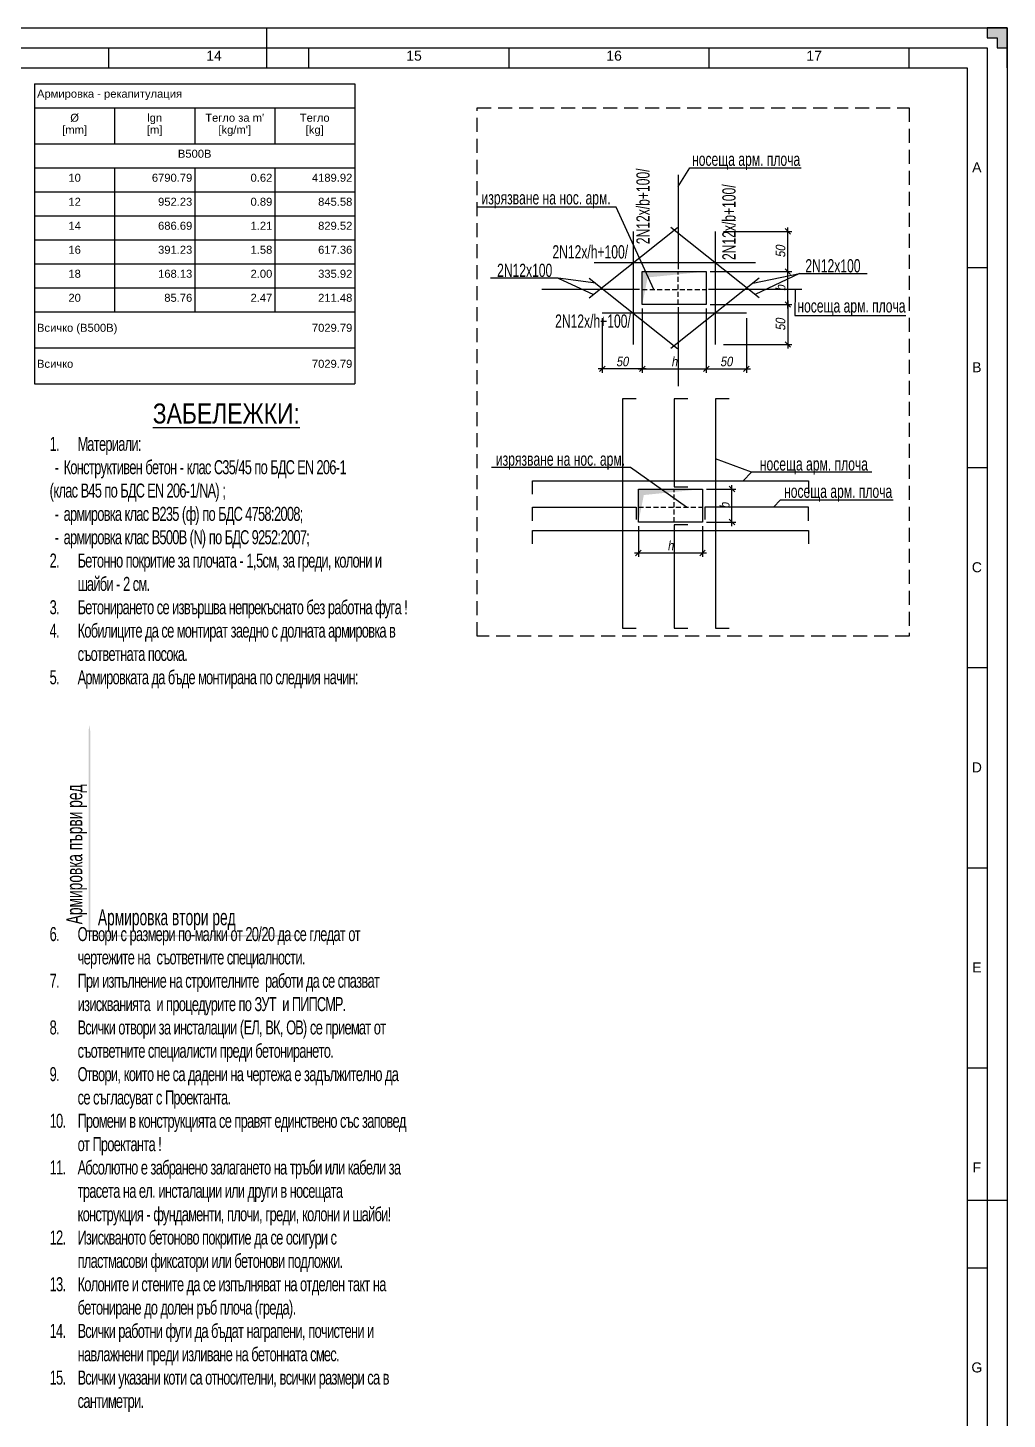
# Model space of a CAD drawing. Header units: millimetres. Extents: x 15565 to 20040, y -491 to 2778.
# Drawn here: x 18817 to 20040, y 740 to 2479 of the extents above; entities that cross this region are included whole.
import ezdxf
from ezdxf.enums import TextEntityAlignment as Align

# ---------------------------------------------------------------- set-up
doc = ezdxf.new("R2010")
doc.units = ezdxf.units.MM
doc.header["$PDMODE"] = 35
doc.linetypes.add('HIDDEN', pattern=[0.375, 0.25, -0.125])
doc.linetypes.add('HIDDEN2', pattern=[0.1875, 0.125, -0.0625])
doc.layers.get('Defpoints').update_dxf_attribs({"color": 6})
for name, color, linetype in [('arm', 5, 'Continuous'), ('C_DA_Y', 41, 'Continuous'), ('C_hatch', 41, 'Continuous'), ('C_kota_koloni', 41, 'Continuous'), ('C_otvori', 141, 'Continuous'), ('C_TXT_shaibi', 2, 'Continuous'), ('Com_Label', 9, 'Continuous'), ('GA_Y', 41, 'Continuous'), ('ramka_1', 136, 'Continuous'), ('raz_dim', 41, 'Continuous'), ('ZABEL', 2, 'Continuous')]:
    doc.layers.add(name, color=color, linetype=linetype)
doc.styles.add('A4TS14', font='arial.ttf', dxfattribs={"height": 10})
doc.styles.add('A4TS20', font='arial.ttf', dxfattribs={"height": 10})
doc.styles.add('A4TS21', font='arial.ttf', dxfattribs={"height": 10})
doc.styles.add('Arial', font='arial.ttf')
doc.styles.get("Standard").update_dxf_attribs({"font": 'ARIALN.TTF'})
doc.styles.add('text', font='ARIALN.TTF', dxfattribs={"oblique": 10})
doc.dimstyles.new('S&P', dxfattribs={"dimtxt": 12, "dimasz": 7, "dimexe": 5, "dimexo": 5, "dimgap": 3, "dimtad": 1, "dimdec": 1, "dimrnd": 0.5, "dimzin": 9, "dimtxsty": 'text', "dimblk": 'OBLIQUE', "dimcen": -2.5, "dimdle": 5, "dimclrd": 256, "dimclre": 256, "dimclrt": 21, "dimadec": 0, "dimazin": 0, "dimtfac": 1, "dimtdec": 1, "dimtix": 1, "dimtmove": 2, "dimatfit": 3, "dimldrblk": 'DOT', "dimfxl": 1, "dimlwd": -1, "dimlwe": -1, "dimarcsym": 0})

# ---------------------------------------------------------------- blocks, each defined once
blk = doc.blocks.new('_Oblique')
at = {"color": 0, "linetype": 'ByBlock', "lineweight": -2}
blk.add_line((-0.5, -0.5), (0.5, 0.5), dxfattribs=at)
blk = doc.blocks.new('*D227')
at = {"layer": 'C_DA_Y', "transparency": 16777216}
for p, q in [((19584.5, 2127.9), (19584.5, 2047.5)), ((19664.5, 2127.9), (19664.5, 2047.5)), ((19579.5, 2052.5), (19669.5, 2052.5))]:
    blk.add_line(p, q, dxfattribs=at)
at = {"layer": 'Defpoints', "color": 0, "transparency": 16777216}
for p in [(19584.5, 2132.9), (19664.5, 2132.9), (19664.5, 2052.5)]:
    blk.add_point(p, dxfattribs=at)
at = {"layer": 'C_DA_Y', "transparency": 16777216, "xscale": 7, "yscale": 7, "zscale": 7, "rotation": 180}
blk.add_blockref('_Oblique', (19584.5, 2052.5), dxfattribs=at)
at = {"layer": 'C_DA_Y', "transparency": 16777216, "xscale": 7, "yscale": 7, "zscale": 7}
blk.add_blockref('_Oblique', (19664.5, 2052.5), dxfattribs=at)
at = {"layer": 'C_DA_Y', "color": 21, "transparency": 16777216, "insert": (19624.5, 2061.5), "char_height": 12, "attachment_point": 5, "style": 'text'}
blk.add_mtext('h', dxfattribs=at)
blk = doc.blocks.new('_Dot')
at = {"color": 0, "linetype": 'ByBlock', "lineweight": -2}
blk.add_line((-0.5, 0), (-1, 0), dxfattribs=at)
at = {"color": 0, "linetype": 'ByBlock', "const_width": 0.5}
blk.add_lwpolyline([(-0.25, 0, 1), (0.25, 0, 1)], format="xyb", close=True, dxfattribs=at)
blk = doc.blocks.new('*D228')
at = {"layer": 'C_DA_Y', "transparency": 16777216}
for p, q in [((19664.5, 2127.9), (19664.5, 2047.5)), ((19714.6, 2115.9), (19714.6, 2047.5)), ((19659.5, 2052.5), (19719.6, 2052.5))]:
    blk.add_line(p, q, dxfattribs=at)
at = {"layer": 'Defpoints', "color": 0, "transparency": 16777216}
for p in [(19664.5, 2132.9), (19714.6, 2120.9), (19714.6, 2052.5)]:
    blk.add_point(p, dxfattribs=at)
at = {"layer": 'C_DA_Y', "transparency": 16777216, "xscale": 7, "yscale": 7, "zscale": 7, "rotation": 180}
blk.add_blockref('_Oblique', (19664.5, 2052.5), dxfattribs=at)
at = {"layer": 'C_DA_Y', "transparency": 16777216, "xscale": 7, "yscale": 7, "zscale": 7}
blk.add_blockref('_Oblique', (19714.6, 2052.5), dxfattribs=at)
at = {"layer": 'C_DA_Y', "color": 21, "transparency": 16777216, "insert": (19689.5, 2061.6), "char_height": 12, "attachment_point": 5, "style": 'text'}
blk.add_mtext('50', dxfattribs=at)
blk = doc.blocks.new('*D229')
at = {"layer": 'C_DA_Y', "transparency": 16777216}
for p, q in [((19584.5, 2127.9), (19584.5, 2047.5)), ((19534.5, 2115.9), (19534.5, 2047.5)), ((19589.5, 2052.5), (19529.5, 2052.5))]:
    blk.add_line(p, q, dxfattribs=at)
at = {"layer": 'Defpoints', "color": 0, "transparency": 16777216}
for p in [(19584.5, 2132.9), (19534.5, 2120.9), (19534.5, 2052.5)]:
    blk.add_point(p, dxfattribs=at)
at = {"layer": 'C_DA_Y', "transparency": 16777216, "xscale": 7, "yscale": 7, "zscale": 7, "rotation": 180}
blk.add_blockref('_Oblique', (19534.5, 2052.5), dxfattribs=at)
at = {"layer": 'C_DA_Y', "transparency": 16777216, "xscale": 7, "yscale": 7, "zscale": 7}
blk.add_blockref('_Oblique', (19584.5, 2052.5), dxfattribs=at)
at = {"layer": 'C_DA_Y', "color": 21, "transparency": 16777216, "insert": (19559.5, 2061.6), "char_height": 12, "attachment_point": 5, "style": 'text'}
blk.add_mtext('50', dxfattribs=at)
blk = doc.blocks.new('*D230')
at = {"layer": 'C_DA_Y', "transparency": 16777216}
for p, q in [((19669.5, 2174.1), (19771.4, 2174.1)), ((19766.4, 2127.9), (19766.4, 2179.1)), ((19669.5, 2132.9), (19771.4, 2132.9))]:
    blk.add_line(p, q, dxfattribs=at)
at = {"layer": 'Defpoints', "color": 0, "transparency": 16777216}
for p in [(19664.5, 2174.1), (19766.4, 2174.1), (19664.5, 2132.9)]:
    blk.add_point(p, dxfattribs=at)
at = {"layer": 'C_DA_Y', "transparency": 16777216, "xscale": 7, "yscale": 7, "zscale": 7}
for p, rotation in [((19766.4, 2174.1), 90), ((19766.4, 2132.9), 270)]:
    blk.add_blockref('_Oblique', p, dxfattribs=dict(at, rotation=rotation))
at = {"layer": 'C_DA_Y', "color": 21, "transparency": 16777216, "insert": (19757.3, 2153.5), "char_height": 12, "attachment_point": 5, "rotation": 90, "style": 'text'}
blk.add_mtext('b', dxfattribs=at)
blk = doc.blocks.new('*D231')
at = {"layer": 'C_DA_Y', "transparency": 16777216}
for p, q in [((19766.4, 2169.1), (19766.4, 2229.2)), ((19685.9, 2224.2), (19771.4, 2224.2)), ((19669.5, 2174.1), (19771.4, 2174.1))]:
    blk.add_line(p, q, dxfattribs=at)
at = {"layer": 'Defpoints', "color": 0, "transparency": 16777216}
for p in [(19680.9, 2224.2), (19766.4, 2224.2), (19664.5, 2174.1)]:
    blk.add_point(p, dxfattribs=at)
at = {"layer": 'C_DA_Y', "transparency": 16777216, "xscale": 7, "yscale": 7, "zscale": 7}
for p, rotation in [((19766.4, 2224.2), 90), ((19766.4, 2174.1), 270)]:
    blk.add_blockref('_Oblique', p, dxfattribs=dict(at, rotation=rotation))
at = {"layer": 'C_DA_Y', "color": 21, "transparency": 16777216, "insert": (19757.3, 2199.2), "char_height": 12, "attachment_point": 5, "rotation": 90, "style": 'text'}
blk.add_mtext('50', dxfattribs=at)
blk = doc.blocks.new('*D232')
at = {"layer": 'C_DA_Y', "transparency": 16777216}
for p, q in [((19669.5, 2132.9), (19771.4, 2132.9)), ((19766.4, 2137.9), (19766.4, 2077.9)), ((19685.9, 2082.9), (19771.4, 2082.9))]:
    blk.add_line(p, q, dxfattribs=at)
at = {"layer": 'Defpoints', "color": 0, "transparency": 16777216}
for p in [(19664.5, 2132.9), (19680.9, 2082.9), (19766.4, 2082.9)]:
    blk.add_point(p, dxfattribs=at)
at = {"layer": 'C_DA_Y', "transparency": 16777216, "xscale": 7, "yscale": 7, "zscale": 7}
for p, rotation in [((19766.4, 2132.9), 90), ((19766.4, 2082.9), 270)]:
    blk.add_blockref('_Oblique', p, dxfattribs=dict(at, rotation=rotation))
at = {"layer": 'C_DA_Y', "color": 21, "transparency": 16777216, "insert": (19757.3, 2107.9), "char_height": 12, "attachment_point": 5, "rotation": 90, "style": 'text'}
blk.add_mtext('50', dxfattribs=at)
blk = doc.blocks.new('*D233')
at = {"layer": 'C_DA_Y', "transparency": 16777216}
for p, q in [((19579.7, 1856), (19579.7, 1817.5)), ((19659.7, 1856), (19659.7, 1817.5)), ((19574.7, 1822.5), (19664.7, 1822.5))]:
    blk.add_line(p, q, dxfattribs=at)
at = {"layer": 'Defpoints', "color": 0, "transparency": 16777216}
for p in [(19579.7, 1861), (19659.7, 1861), (19659.7, 1822.5)]:
    blk.add_point(p, dxfattribs=at)
at = {"layer": 'C_DA_Y', "transparency": 16777216, "xscale": 7, "yscale": 7, "zscale": 7, "rotation": 180}
blk.add_blockref('_Oblique', (19579.7, 1822.5), dxfattribs=at)
at = {"layer": 'C_DA_Y', "transparency": 16777216, "xscale": 7, "yscale": 7, "zscale": 7}
blk.add_blockref('_Oblique', (19659.7, 1822.5), dxfattribs=at)
at = {"layer": 'C_DA_Y', "color": 21, "transparency": 16777216, "insert": (19619.7, 1831.5), "char_height": 12, "attachment_point": 5, "style": 'text'}
blk.add_mtext('h', dxfattribs=at)
blk = doc.blocks.new('*D234')
at = {"layer": 'C_DA_Y', "transparency": 16777216}
for p, q in [((19664.7, 1902.2), (19701.6, 1902.2)), ((19696.6, 1856), (19696.6, 1907.2)), ((19664.7, 1861), (19701.6, 1861))]:
    blk.add_line(p, q, dxfattribs=at)
at = {"layer": 'Defpoints', "color": 0, "transparency": 16777216}
for p in [(19659.7, 1902.2), (19696.6, 1902.2), (19659.7, 1861)]:
    blk.add_point(p, dxfattribs=at)
at = {"layer": 'C_DA_Y', "transparency": 16777216, "xscale": 7, "yscale": 7, "zscale": 7}
for p, rotation in [((19696.6, 1902.2), 90), ((19696.6, 1861), 270)]:
    blk.add_blockref('_Oblique', p, dxfattribs=dict(at, rotation=rotation))
at = {"layer": 'C_DA_Y', "color": 21, "transparency": 16777216, "insert": (19687.5, 1881.6), "char_height": 12, "attachment_point": 5, "rotation": 90, "style": 'text'}
blk.add_mtext('b', dxfattribs=at)
blk = doc.blocks.new('60x90')
at = {"layer": 'ramka_1', "linetype": 'Continuous'}
blk.add_hatch(color=256, dxfattribs=at).paths.add_polyline_path([(4450, 0), (4450, -12.5), (4462.5, -12.5), (4462.5, -25), (4475, -25), (4475, 0)])
blk.add_line((3550, -50), (3550, 0), dxfattribs=at)
at = {"layer": 'ramka_1', "color": 26, "linetype": 'Continuous'}
for p, q in [((3352.5, -50), (3352.5, -25)), ((3602.5, -50), (3602.5, -25)), ((3852.5, -50), (3852.5, -25)), ((4102.5, -50), (4102.5, -25)), ((4352.5, -50), (4352.5, -25)), ((4475, -50), (4475, -25)), ((4450, -300), (4425, -300)), ((4450, -550), (4425, -550)), ((4450, -800), (4425, -800)), ((4450, -1050), (4425, -1050)), ((4450, -1300), (4425, -1300)), ((4450, -1550), (4425, -1550))]:
    blk.add_line(p, q, dxfattribs=at)
at = {"layer": 'ramka_1'}
blk.add_line((4425, -1465), (4475, -1465), dxfattribs=at)
at = {"layer": 'ramka_1', "linetype": 'Continuous'}
for points in [[(0, 0), (4475, 0), (4475, -2970), (0, -2970)], [(75, -25), (4450, -25), (4450, -2945), (75, -2945)], [(100, -50), (4425, -50), (4425, -2920), (100, -2920)]]:
    blk.add_lwpolyline(points, close=True, dxfattribs=at)
blk.add_lwpolyline([(4450, 0), (4450, -12.5), (4462.5, -12.5), (4462.5, -25), (4475, -25), (4475, 0), (4450, 0)], dxfattribs=at)
at = {"layer": 'Com_Label', "char_height": 12.5, "width": 1612.566, "attachment_point": 5, "rotation": 0.0006, "style": 'Arial'}
for s, insert in [('14', (3483.8, -34.9)), ('15', (3733.8, -34.9)), ('16', (3983.8, -34.9)), ('17', (4233.8, -34.9)), ('A', (4437.1, -174.2)), ('B', (4437.1, -424.2)), ('C', (4437.1, -674.2)), ('D', (4437.1, -924.2)), ('E', (4437.1, -1174.2)), ('F', (4437.1, -1424.2)), ('G', (4437.1, -1674.2))]:
    blk.add_mtext(s, dxfattribs=dict(at, insert=insert))

msp = doc.modelspace()

# ---------------------------------------------------------------- linework, layer by layer
at = {"color": 7}
for p, q in [((18825.15, 2408.82), (18825.15, 2333.82)), ((19225.15, 2408.82), (19225.15, 2333.82)), ((18825.15, 2378.82), (19225.15, 2378.82)), ((18925.15, 2378.82), (18925.15, 2333.82)), ((19025.15, 2378.82), (19025.15, 2333.82)), ((19125.15, 2378.82), (19125.15, 2333.82)), ((18825.15, 2333.82), (19225.15, 2333.82)), ((18825.15, 2333.82), (18825.15, 2303.82)), ((19225.15, 2333.82), (19225.15, 2303.82)), ((18825.15, 2303.82), (19225.15, 2303.82)), ((18825.15, 2303.82), (18925.15, 2303.82)), ((18825.15, 2303.82), (18825.15, 2273.82)), ((18925.15, 2303.82), (18925.15, 2273.82)), ((18925.15, 2303.82), (19025.15, 2303.82)), ((19025.15, 2303.82), (19025.15, 2273.82)), ((19025.15, 2303.82), (19125.15, 2303.82)), ((19125.15, 2303.82), (19125.15, 2273.82)), ((19125.15, 2303.82), (19225.15, 2303.82)), ((19225.15, 2303.82), (19225.15, 2273.82)), ((18825.15, 2273.82), (18925.15, 2273.82)), ((18825.15, 2273.82), (18825.15, 2243.82)), ((18925.15, 2273.82), (19025.15, 2273.82)), ((18925.15, 2273.82), (18925.15, 2243.82)), ((19025.15, 2273.82), (19125.15, 2273.82)), ((19025.15, 2273.82), (19025.15, 2243.82)), ((19125.15, 2273.82), (19225.15, 2273.82)), ((19125.15, 2273.82), (19125.15, 2243.82)), ((19225.15, 2273.82), (19225.15, 2243.82)), ((18825.15, 2243.82), (18925.15, 2243.82)), ((18825.15, 2243.82), (18825.15, 2213.82)), ((18925.15, 2243.82), (19025.15, 2243.82)), ((18925.15, 2243.82), (18925.15, 2213.82)), ((19025.15, 2243.82), (19125.15, 2243.82)), ((19025.15, 2243.82), (19025.15, 2213.82)), ((19125.15, 2243.82), (19225.15, 2243.82)), ((19125.15, 2243.82), (19125.15, 2213.82)), ((19225.15, 2243.82), (19225.15, 2213.82)), ((18825.15, 2213.82), (18925.15, 2213.82)), ((18825.15, 2213.82), (18825.15, 2183.82)), ((18925.15, 2213.82), (19025.15, 2213.82)), ((18925.15, 2213.82), (18925.15, 2183.82)), ((19025.15, 2213.82), (19125.15, 2213.82)), ((19025.15, 2213.82), (19025.15, 2183.82)), ((19125.15, 2213.82), (19225.15, 2213.82)), ((19125.15, 2213.82), (19125.15, 2183.82)), ((19225.15, 2213.82), (19225.15, 2183.82)), ((18825.15, 2183.82), (18925.15, 2183.82)), ((18825.15, 2183.82), (18825.15, 2153.82)), ((18925.15, 2183.82), (19025.15, 2183.82)), ((18925.15, 2183.82), (18925.15, 2153.82)), ((19025.15, 2183.82), (19125.15, 2183.82)), ((19025.15, 2183.82), (19025.15, 2153.82)), ((19125.15, 2183.82), (19225.15, 2183.82)), ((19125.15, 2183.82), (19125.15, 2153.82)), ((19225.15, 2183.82), (19225.15, 2153.82)), ((18825.15, 2153.82), (18925.15, 2153.82)), ((18825.15, 2153.82), (18825.15, 2123.82)), ((18925.15, 2153.82), (19025.15, 2153.82)), ((18925.15, 2153.82), (18925.15, 2123.82)), ((19025.15, 2153.82), (19125.15, 2153.82)), ((19025.15, 2153.82), (19025.15, 2123.82)), ((19125.15, 2153.82), (19225.15, 2153.82)), ((19125.15, 2153.82), (19125.15, 2123.82)), ((19225.15, 2153.82), (19225.15, 2123.82)), ((18825.15, 2123.82), (18925.15, 2123.82)), ((18825.15, 2123.82), (18825.15, 2078.82)), ((18925.15, 2123.82), (19025.15, 2123.82)), ((19025.15, 2123.82), (19125.15, 2123.82)), ((19125.15, 2123.82), (19225.15, 2123.82)), ((19225.15, 2123.82), (19225.15, 2078.82)), ((18825.15, 2078.82), (19225.15, 2078.82)), ((18825.15, 2078.82), (18825.15, 2033.82)), ((19225.15, 2078.82), (19225.15, 2033.82)), ((18825.15, 2033.82), (19225.15, 2033.82))]:
    msp.add_line(p, q, dxfattribs=at)
at = {"layer": 'arm'}
for p, q in [((19629.27, 2294.75), (19629.27, 2177.04)), ((19518.27, 2141.09), (19628.66, 2229.33)), ((19730.66, 2141.09), (19620.27, 2229.33)), ((19573.71, 2082.88), (19573.71, 2224.2)), ((19675.46, 2224.2), (19675.46, 2082.88)), ((19524.46, 2185.21), (19726.05, 2185.21)), ((19518.27, 2165.99), (19628.66, 2077.76)), ((19730.66, 2165.99), (19620.27, 2077.76)), ((19580.91, 2151.56), (19458.96, 2151.56)), ((19783.98, 2151.56), (19667.38, 2151.56)), ((19714.55, 2121.88), (19534.46, 2121.88)), ((19629.27, 2129.37), (19629.27, 2030.81))]:
    msp.add_line(p, q, dxfattribs=at)
at = {"layer": 'arm', "linetype": 'HIDDEN2', "ltscale": 50}
for p, q in [((19629.27, 2132.93), (19629.27, 2174.13)), ((19584.46, 2151.56), (19664.46, 2151.56)), ((19624.49, 1861.03), (19624.49, 1902.23)), ((19579.69, 1879.66), (19659.69, 1879.66))]:
    msp.add_line(p, q, dxfattribs=at)
at = {"layer": 'arm'}
for points in [[(19576.7, 2014.82), (19559.76, 2014.82), (19559.76, 1728.59), (19576.7, 1728.59)], [(19641.43, 2014.82), (19624.49, 2014.82), (19624.49, 2014.82), (19624.49, 1905.15), (19641.43, 1905.15)], [(19693.1, 2014.82), (19676.16, 2014.82), (19676.16, 1728.59), (19693.1, 1728.59)], [(19447.25, 1895.79), (19447.25, 1912.73), (19792.13, 1912.73), (19792.13, 1895.79)], [(19447.25, 1862.72), (19447.25, 1879.66), (19447.25, 1879.66), (19576.77, 1879.66), (19576.77, 1864.25)], [(19792.13, 1862.72), (19792.13, 1879.66), (19662.6, 1879.66), (19662.6, 1864.25)], [(19447.25, 1833.72), (19447.25, 1850.66), (19792.13, 1850.66), (19792.13, 1833.72)], [(19641.43, 1857.48), (19624.49, 1857.48), (19624.49, 1728.59), (19624.49, 1728.59), (19624.49, 1728.59), (19641.43, 1728.59)]]:
    msp.add_lwpolyline(points, dxfattribs=at)
at = {"layer": 'C_hatch'}
for points in [[(19584.46, 2132.93), (19591.18, 2166.71), (19584.46, 2174.13), (19664.46, 2174.13)], [(19579.69, 1861.03), (19586.4, 1894.81), (19579.69, 1902.23), (19659.69, 1902.23)]]:
    msp.add_solid(points, dxfattribs=at)
at = {"layer": 'C_kota_koloni'}
for points in [[(19629.27, 2280.31), (19643.82, 2303.87), (19783.24, 2303.87)], [(19599, 2151.56), (19551.8, 2254.71), (19379.18, 2254.71)], [(19526.47, 2159.43), (19479.35, 2165.97), (19394.94, 2165.97)], [(19722.45, 2159.43), (19780.93, 2171.65), (19865.34, 2171.65)], [(19775.48, 2151.56), (19775.25, 2119.02), (19913.75, 2119.02)], [(19871.15, 1923.26), (19721, 1923.26), (19676.16, 1939.87)], [(19639.76, 1879.66), (19569.74, 1929.38), (19395.91, 1929.38)], [(19710.48, 1912.73), (19721, 1923.26)], [(19748.29, 1879.66), (19757.35, 1888.73), (19897.84, 1888.73)]]:
    msp.add_lwpolyline(points, dxfattribs=at)
at = {"layer": 'C_otvori'}
for points in [[(19664.46, 2174.13), (19664.46, 2132.93), (19584.46, 2132.93), (19584.46, 2174.13)], [(19659.69, 1902.23), (19659.69, 1861.03), (19579.69, 1861.03), (19579.69, 1902.23)]]:
    msp.add_lwpolyline(points, close=True, dxfattribs=at)
at = {"layer": 'GA_Y'}
for p, q in [((19479.35, 2165.97), (19523.56, 2145.33)), ((19780.93, 2171.65), (19725.37, 2145.33))]:
    msp.add_line(p, q, dxfattribs=at)
at = {"layer": 'raz_dim', "color": 252, "linetype": 'HIDDEN', "ltscale": 70}
msp.add_lwpolyline([(19377.96, 2378.66), (19917.96, 2378.66), (19917.96, 1718.49), (19377.96, 1718.49)], close=True, dxfattribs=at)
at = {"layer": 'ZABEL', "color": 7}
msp.add_line((18825.15, 2408.82), (19225.15, 2408.82), dxfattribs=at)
at = {"layer": 'ZABEL'}
msp.add_lwpolyline([(18893.58, 1607.49, 0, 12, 0), (18893.58, 1564.02, 2, 2, 0), (18893.58, 1344.02, 2, 2, 0), (19113.58, 1344.02, 12, 0, 0), (19157.05, 1344.02, 0, 0, 0)], format="xyseb", dxfattribs=at)

# ---------------------------------------------------------------- block references
at = {"layer": 'ramka_1'}
msp.add_blockref('60x90', (15565.46, 2478.66), dxfattribs=at)

# ---------------------------------------------------------------- texts
at = {"color": 7}
for s, style, p in [('Армировка - рекапитулация', 'A4TS20', (18828.15, 2401.32)), ('Всичко (B500B)', 'A4TS14', (18828.15, 2108.82)), ('Всичко', 'A4TS14', (18828.15, 2063.82))]:
    msp.add_text(s, height=10, dxfattribs=dict(at, style=style)).set_placement(p, align=Align.TOP_LEFT)
for s, style, p in [('%%c', 'A4TS21', (18875.15, 2371.32)), ('lgn', 'A4TS21', (18975.15, 2371.32)), ("Тегло за m'", 'A4TS21', (19075.15, 2371.32)), ('Тегло', 'A4TS21', (19175.15, 2371.32)), ('[mm]', 'A4TS21', (18875.15, 2356.32)), ('[m]', 'A4TS21', (18975.15, 2356.32)), ("[kg/m']", 'A4TS21', (19075.15, 2356.32)), ('[kg]', 'A4TS21', (19175.15, 2356.32)), ('B500B', 'A4TS21', (19025.15, 2326.32)), ('10', 'A4TS14', (18875.15, 2296.32)), ('12', 'A4TS14', (18875.15, 2266.32)), ('14', 'A4TS14', (18875.15, 2236.32)), ('16', 'A4TS14', (18875.15, 2206.32)), ('18', 'A4TS14', (18875.15, 2176.32)), ('20', 'A4TS14', (18875.15, 2146.32))]:
    msp.add_text(s, height=10, dxfattribs=dict(at, style=style)).set_placement(p, align=Align.TOP_CENTER)
at = {"color": 7, "style": 'A4TS14'}
for s, p in [('6790.79', (19022.15, 2296.32)), ('0.62', (19122.15, 2296.32)), ('4189.92', (19222.15, 2296.32)), ('952.23', (19022.15, 2266.32)), ('0.89', (19122.15, 2266.32)), ('845.58', (19222.15, 2266.32)), ('686.69', (19022.15, 2236.32)), ('1.21', (19122.15, 2236.32)), ('829.52', (19222.15, 2236.32)), ('391.23', (19022.15, 2206.32)), ('1.58', (19122.15, 2206.32)), ('617.36', (19222.15, 2206.32)), ('168.13', (19022.15, 2176.32)), ('2.00', (19122.15, 2176.32)), ('335.92', (19222.15, 2176.32)), ('85.76', (19022.15, 2146.32)), ('2.47', (19122.15, 2146.32)), ('211.48', (19222.15, 2146.32)), ('7029.79', (19222.15, 2108.82)), ('7029.79', (19222.15, 2063.82))]:
    msp.add_text(s, height=10, dxfattribs=at).set_placement(p, align=Align.TOP_RIGHT)
at = {"layer": 'C_TXT_shaibi', "linetype": 'Continuous', "width": 0.8}
for s, rotation, p in [('носеща арм. плоча', 0, (19714.27, 2311.93)), ('2N12x/b+100/', 90, (19585.04, 2255.58)), ('2N12x/b+100/', 90, (19692.44, 2235.77))]:
    msp.add_text(s, height=16.5, rotation=rotation, dxfattribs=at).set_placement(p, align=Align.MIDDLE)
for s, p in [('изрязване на нос. арм.', (19464.31, 2263.78)), ('2N12x/h+100/', (19519.49, 2198.98)), ('2N12x100', (19437.55, 2175.62)), ('2N12x100', (19822.73, 2181.29)), ('2N12x/h+100/', (19522.86, 2112.5)), ('носеща арм. плоча', (19845.86, 2128.67)), ('изрязване на нос. арм.', (19482.26, 1937.2)), ('носеща арм. плоча', (19798.95, 1931.15)), ('носеща арм. плоча', (19829.24, 1897.04))]:
    msp.add_text(s, height=16.5, dxfattribs=at).set_placement(p, align=Align.MIDDLE)
at = {"layer": 'ZABEL', "width": 0.75}
msp.add_text('Армировка първи ред', height=20, rotation=90, dxfattribs=at).set_placement((18884.73, 1358.35, -2))
msp.add_text('Армировка втори ред', height=20, dxfattribs=at).set_placement((18904.26, 1357.12, -2))
at = {"layer": 'ZABEL', "linetype": 'Continuous', "insert": (18843.88, 2009.19), "char_height": 17.5, "width": 443.9594, "attachment_point": 1}
msp.add_mtext('\\pi128.89993;{\\H1.4286x;\\LЗАБЕЛЕЖКИ: \\P\\pi-35,l35,t35;\\H0.69999x;\\W0.8;\\T0.9;\\l1.^IМатериали: \\P\\pi-11.22695,l17.5,t17.5,23.77393,41.27393;-^IКонструктивен бетон - клас C35/45 по БДС EN 206-1 \\P\\pi0,l0,tz;(клас B45 по БДС EN 206-1/NA) ;\\P\\pi-11.22695,l17.5,t17.5,23.77393,41.27393;\\H0.99998x;-^Iармировка клас B235 (ф) по БДС 4758:2008;\\P-^Iармировка клас B500B (N) по БДС 9252:2007;\\P\\pi-35,l35,t35;2.^IБетонно покритие за плочата - 1,5см, за греди, колони и шайби - 2 см. \\P3.^IБетонирането се извършва непрекъснато без работна фуга !\\P\\H0.99999x;4.^IКобилиците да се монтират заедно с долната армировка в съответната посока.\\P5.^IАрмировката да бъде монтирана по следния начин: \\P\\pi-17.5,l17.5,t17.5,52.5;\\P\\P\\P\\P\\P\\P\\P\\P\\P\\pi128.89993,l0,tz;\\H1.00001x;\\P\\pi-35,l35,t35;6.^IОтвори с размери по-малки от 20/20 да се гледат от чертежите на  съответните специалности. \\P7.^IПри изпълнение на строителните  работи да се спазват изискванията  и процедурите по ЗУТ  и ПИПСМР.\\P8.^IВсички отвори за инсталации (ЕЛ, ВК, ОВ) се приемат от съответните специалисти преди бетонирането. \\P9.^IОтвори, които не са дадени на чертежа е задължително да се съгласуват с Проектанта. \\P10.^IПромени в конструкцията се правят единствено със заповед от Проектанта ! \\P11.^IАбсолютно е забранено залагането на тръби или кабели за трасета на ел. инсталации или други в носещата конструкция - фундаменти, плочи, греди, колони и шайби! \\P12.^IИзискваното бетоново покритие да се осигури с пластмасови фиксатори или бетонови подложки.\\P13.^IКолоните и стените да се изпълняват на отделен такт на бетониране до долен ръб плоча (греда).\\P14.^IВсички работни фуги да бъдат награпени, почистени и навлажнени преди изливане на бетонната смес.\\P15.^IВсички указани коти са относителни, всички размери са в сантиметри.}', dxfattribs=at)

# ---------------------------------------------------------------- dimensions: what is measured, and where the dimension line sits
at = {"layer": 'C_DA_Y'}
for base, p1, p2, picture, middle in [((19766.43, 2224.2), (19664.46, 2174.13), (19680.94, 2224.2), '*D231', (19757.3, 2199.17)), ((19766.4295, 2082.8814), (19664.4639, 2132.9253), (19680.9365, 2082.8814), '*D232', (19757.3026, 2107.9034))]:
    dim = msp.add_linear_dim(base=base, p1=p1, p2=p2, angle=90, dimstyle='S&P', override={"dimfxl": 16, "dimarcsym": 1}, dxfattribs=at)
    dim.commit()
    dim.dimension.update_dxf_attribs({"geometry": picture, "text_midpoint": middle})
for base, p1, p2, picture, middle in [((19766.43, 2174.13), (19664.46, 2132.93), (19664.46, 2174.13), '*D230', (19757.33, 2153.53)), ((19696.64, 1902.23), (19659.69, 1861.03), (19659.69, 1902.23), '*D234', (19687.54, 1881.63))]:
    dim = msp.add_linear_dim(base=base, p1=p1, p2=p2, angle=90, text='b', dimstyle='S&P', override={"dimfxl": 16, "dimarcsym": 1}, dxfattribs=at)
    dim.commit()
    dim.dimension.update_dxf_attribs({"geometry": picture, "text_midpoint": middle})
for base, p1, p2, picture, middle in [((19534.46, 2052.46), (19584.46, 2132.93), (19534.46, 2120.88), '*D229', (19559.46, 2061.59)), ((19714.55, 2052.46), (19664.46, 2132.93), (19714.55, 2120.88), '*D228', (19689.51, 2061.59))]:
    dim = msp.add_linear_dim(base=base, p1=p1, p2=p2, dimstyle='S&P', override={"dimfxl": 16, "dimarcsym": 1}, dxfattribs=at)
    dim.commit()
    dim.dimension.update_dxf_attribs({"geometry": picture, "text_midpoint": middle})
for base, p1, p2, picture, middle in [((19664.46, 2052.46), (19584.46, 2132.93), (19664.46, 2132.93), '*D227', (19624.46, 2061.46)), ((19659.69, 1822.45), (19579.69, 1861.03), (19659.69, 1861.03), '*D233', (19619.69, 1831.45))]:
    dim = msp.add_linear_dim(base=base, p1=p1, p2=p2, text='h', dimstyle='S&P', override={"dimfxl": 16, "dimarcsym": 1}, dxfattribs=at)
    dim.commit()
    dim.dimension.update_dxf_attribs({"geometry": picture, "text_midpoint": middle})

doc.saveas('drawing.dxf')
